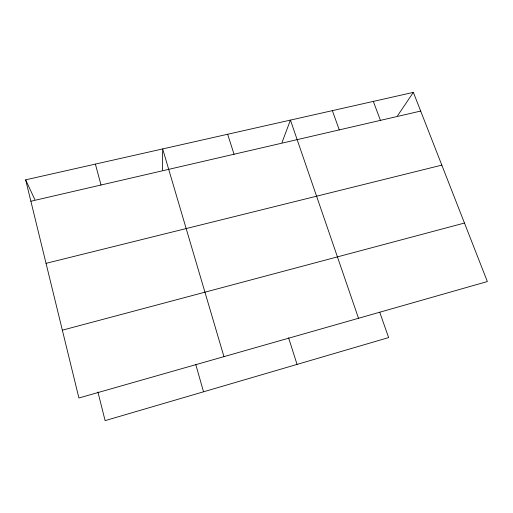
<?xml version="1.0" encoding="UTF-8"?>
<svg xmlns="http://www.w3.org/2000/svg" width="513" height="513" viewBox="0 0 513 513"><rect width="100%" height="100%" fill="white"/><g stroke="black" fill="none" stroke-linecap="round" stroke-linejoin="round"><path stroke-width="0.77" d="M162.461 170.124L162.672 148.917L223.957 356.638M282.003 142.492L290.441 120.093L358.516 318.278M397.524 115.784L413.363 92.366L487.35 281.547L78.912 397.992L25.65 179.832L413.363 92.366M62.355 330.173L464.47 223.04M46.042 263.342L441.815 165.122M30.876 201.243L420.679 111.058M25.65 179.832L34.858 199.628M373.323 101.401L380.441 120.369M332.353 110.641L339.279 129.892M379.697 312.135L388.636 337.58L105.107 420.634L97.925 391.996M227.657 134.259L234.043 154.24M288.582 337.785L297.053 364.41M195.742 364.435L203.539 391.804M95.38 164.096L101.023 185.013"/></g></svg>
